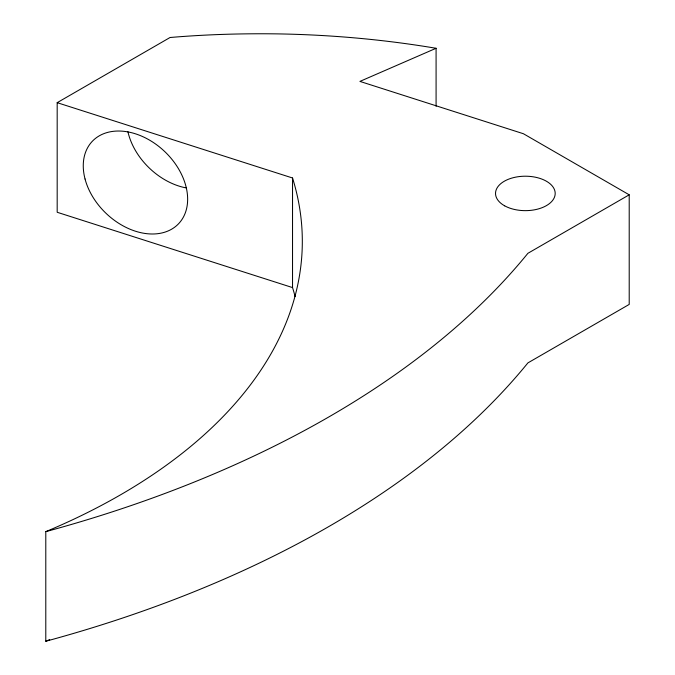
<?xml version="1.0" encoding="UTF-8"?>
<svg xmlns="http://www.w3.org/2000/svg" width="675" height="675" viewBox="0 0 675 675"><rect width="100%" height="100%" fill="white"/><g stroke="black" fill="none" stroke-linecap="round" stroke-linejoin="round"><path stroke-width="1.01" d="M295.135 296.595A620.958 358.509 0 0 0 292.537 287.584L57.181 212.271L57.181 102.668L170.049 37.505C205.782 34.459 241.667 33.387 277.518 33.885A629.471 363.42 0 0 1 436.084 48.279L436.084 106.245M45.79 641.25A1003.826 579.555 0 0 0 527.892 362.905L629.21 304.417L629.21 194.813L527.892 253.311A1003.826 579.555 0 0 1 45.79 531.647L45.79 641.25A620.958 358.509 0 0 0 49.688 639.605M436.084 48.279L359.91 81.405L523.42 133.734L629.21 194.813M57.181 102.668L292.537 177.989L292.537 287.584M292.537 177.989A620.958 358.509 0 0 1 45.79 531.647M186.612 187.988A59.662 42.601 43.8 0 1 127.929 131.752M504.638 205.816A29.827 17.221 0 0 0 554.302 197.589A29.827 17.221 0 0 0 517.134 176.875A29.827 17.221 0 0 0 504.638 205.816M85.042 178.993A59.662 42.601 43.8 0 0 172.344 228.766A59.662 42.601 43.8 0 0 148.947 139.784A59.662 42.601 43.8 0 0 85.042 178.993"/></g></svg>
